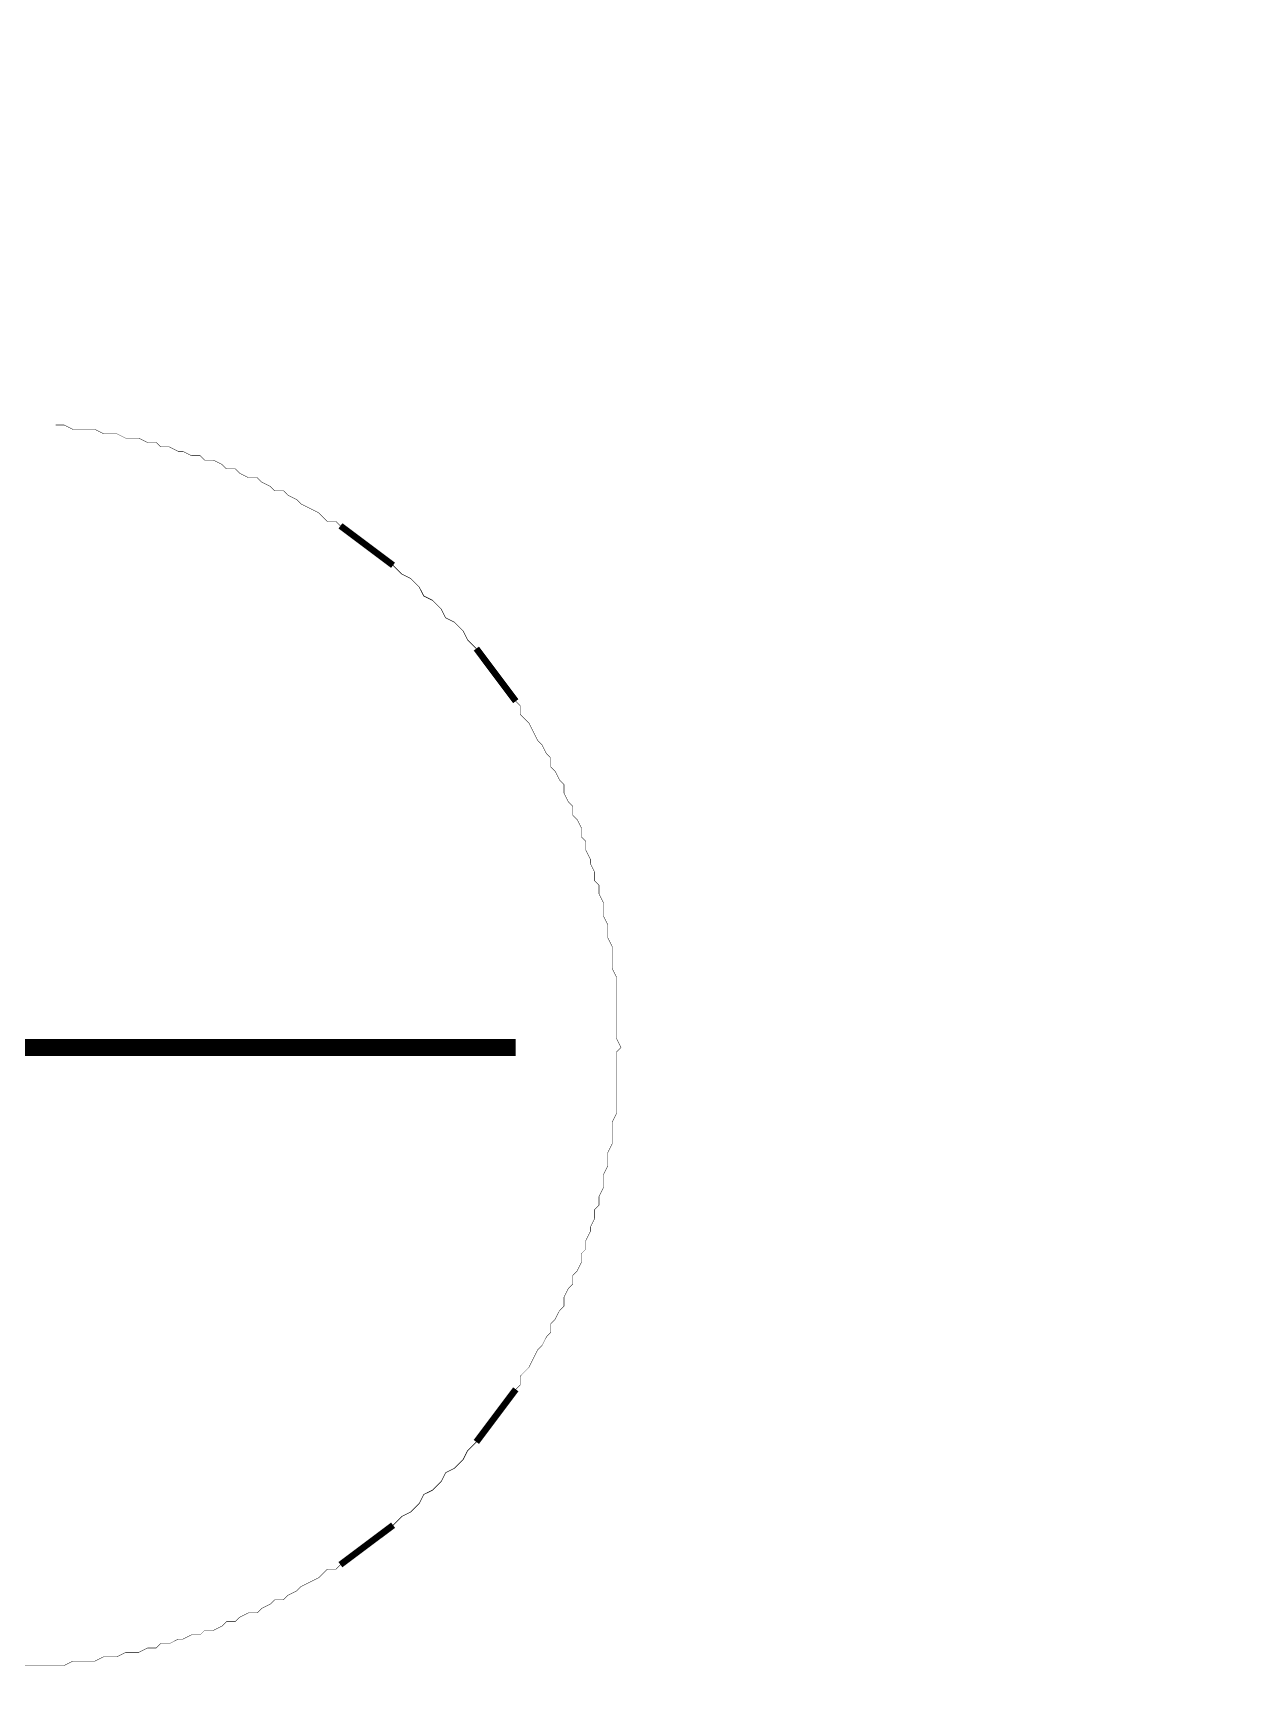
# Model space of a CAD drawing. Extents: x 0 to 595, y -1 to 841.
# Drawn here: x 392.78 to 398.56, y 526.56 to 534.6 of the extents above; entities that cross this region are included whole.
import ezdxf

# ---------------------------------------------------------------- set-up
doc = ezdxf.new("R2010")
doc.units = 0
doc.header["$MEASUREMENT"] = 0
doc.header["$XCLIPFRAME"] = 2
doc.linetypes.add('atContinuous2', pattern=[0])
doc.layers.add('at_Entity', color=7, linetype='Continuous')
picture_1 = doc.add_image_def('image1.jpg', size_in_pixel=(1446, 2048))

msp = doc.modelspace()

# ---------------------------------------------------------------- linework, layer by layer
at = {"layer": 'at_Entity', "color": 7}
for points in [[(392.889, 532.7049, 0.00212, 0.00212, 0), (392.9314, 532.7049, 0.00212, 0.00212, 0), (392.9737, 532.6837, 0.00212, 0.00212, 0), (393.0796, 532.6837, 0.00212, 0.00212, 0), (393.122, 532.6625, 0.00212, 0.00212, 0), (393.1855, 532.6625, 0.00212, 0.00212, 0), (393.2279, 532.6413, 0.00212, 0.00212, 0), (393.2914, 532.6413, 0.00212, 0.00212, 0), (393.3338, 532.6202, 0.00212, 0.00212, 0), (393.3761, 532.6202, 0.00212, 0.00212, 0), (393.3973, 532.599, 0.00212, 0.00212, 0), (393.4397, 532.599, 0.00212, 0.00212, 0), (393.482, 532.5778, 0.00212, 0.00212, 0), (393.5032, 532.5778, 0.00212, 0.00212, 0), (393.5456, 532.5566, 0.00212, 0.00212, 0), (393.5879, 532.5566, 0.00212, 0.00212, 0), (393.6091, 532.5354, 0.00212, 0.00212, 0), (393.6515, 532.5354, 0.00212, 0.00212, 0), (393.6938, 532.5143, 0.00212, 0.00212, 0), (393.715, 532.4931, 0.00212, 0.00212, 0), (393.7574, 532.4931, 0.00212, 0.00212, 0), (393.7786, 532.4719, 0.00212, 0.00212, 0), (393.8209, 532.4507, 0.00212, 0.00212, 0), (393.8633, 532.4507, 0.00212, 0.00212, 0), (393.8845, 532.4295, 0.00212, 0.00212, 0), (393.9268, 532.4084, 0.00212, 0.00212, 0), (393.948, 532.3872, 0.00212, 0.00212, 0), (393.9904, 532.3872, 0.00212, 0.00212, 0), (394.0115, 532.366, 0.00212, 0.00212, 0), (394.0539, 532.3448, 0.00212, 0.00212, 0), (394.0751, 532.3236, 0.00212, 0.00212, 0), (394.1174, 532.3025, 0.00212, 0.00212, 0), (394.1598, 532.2813, 0.00212, 0.00212, 0), (394.181, 532.2601, 0.00212, 0.00212, 0), (394.2022, 532.2389, 0.00212, 0.00212, 0), (394.2445, 532.2389, 0.00212, 0.00212, 0), (394.2657, 532.2177, 0.00212, 0.00212, 0), (394.5199, 532.0271, 0.00212, 0.00212, 0), (394.541, 532.0059, 0.00212, 0.00212, 0), (394.5622, 531.9848, 0.00212, 0.00212, 0), (394.6046, 531.9636, 0.00212, 0.00212, 0), (394.6258, 531.9424, 0.00212, 0.00212, 0), (394.6469, 531.9212, 0.00212, 0.00212, 0), (394.6681, 531.8789, 0.00212, 0.00212, 0), (394.7105, 531.8577, 0.00212, 0.00212, 0), (394.7317, 531.8365, 0.00212, 0.00212, 0), (394.7528, 531.8153, 0.00212, 0.00212, 0), (394.774, 531.773, 0.00212, 0.00212, 0), (394.8164, 531.7518, 0.00212, 0.00212, 0), (394.8376, 531.7306, 0.00212, 0.00212, 0), (394.8587, 531.7094, 0.00212, 0.00212, 0), (394.8799, 531.6671, 0.00212, 0.00212, 0), (394.9011, 531.6459, 0.00212, 0.00212, 0), (394.9223, 531.6247, 0.00212, 0.00212, 0), (395.1129, 531.3705, 0.00212, 0.00212, 0), (395.1341, 531.3494, 0.00212, 0.00212, 0), (395.1341, 531.307, 0.00212, 0.00212, 0), (395.1553, 531.2858, 0.00212, 0.00212, 0), (395.1764, 531.2646, 0.00212, 0.00212, 0), (395.1976, 531.2223, 0.00212, 0.00212, 0), (395.2188, 531.1799, 0.00212, 0.00212, 0), (395.24, 531.1587, 0.00212, 0.00212, 0), (395.2612, 531.1164, 0.00212, 0.00212, 0), (395.2823, 531.0952, 0.00212, 0.00212, 0), (395.2823, 531.0528, 0.00212, 0.00212, 0), (395.3035, 531.0317, 0.00212, 0.00212, 0), (395.3247, 530.9893, 0.00212, 0.00212, 0), (395.3459, 530.9681, 0.00212, 0.00212, 0), (395.3459, 530.9258, 0.00212, 0.00212, 0), (395.3671, 530.8834, 0.00212, 0.00212, 0), (395.3882, 530.8622, 0.00212, 0.00212, 0), (395.3882, 530.8199, 0.00212, 0.00212, 0), (395.4094, 530.7987, 0.00212, 0.00212, 0), (395.4306, 530.7563, 0.00212, 0.00212, 0), (395.4306, 530.714, 0.00212, 0.00212, 0), (395.4518, 530.6928, 0.00212, 0.00212, 0), (395.4518, 530.6504, 0.00212, 0.00212, 0), (395.473, 530.6081, 0.00212, 0.00212, 0), (395.473, 530.5869, 0.00212, 0.00212, 0), (395.4941, 530.5445, 0.00212, 0.00212, 0), (395.4941, 530.5022, 0.00212, 0.00212, 0), (395.5153, 530.481, 0.00212, 0.00212, 0), (395.5153, 530.4386, 0.00212, 0.00212, 0), (395.5365, 530.3963, 0.00212, 0.00212, 0), (395.5365, 530.3327, 0.00212, 0.00212, 0), (395.5577, 530.2904, 0.00212, 0.00212, 0), (395.5577, 530.2268, 0.00212, 0.00212, 0), (395.5789, 530.1845, 0.00212, 0.00212, 0), (395.5789, 530.0786, 0.00212, 0.00212, 0), (395.6, 530.0362, 0.00212, 0.00212, 0), (395.6, 529.7397, 0.00212, 0.00212, 0), (395.6212, 529.6973, 0.00212, 0.00212, 0), (395.6, 529.6761, 0.00212, 0.00212, 0), (395.6, 529.3796, 0.00212, 0.00212, 0), (395.5789, 529.3373, 0.00212, 0.00212, 0), (395.5789, 529.2314, 0.00212, 0.00212, 0), (395.5577, 529.189, 0.00212, 0.00212, 0), (395.5577, 529.1255, 0.00212, 0.00212, 0), (395.5365, 529.0831, 0.00212, 0.00212, 0), (395.5365, 529.0196, 0.00212, 0.00212, 0), (395.5153, 528.9772, 0.00212, 0.00212, 0), (395.5153, 528.9348, 0.00212, 0.00212, 0), (395.4941, 528.9137, 0.00212, 0.00212, 0), (395.4941, 528.8713, 0.00212, 0.00212, 0), (395.473, 528.8289, 0.00212, 0.00212, 0), (395.473, 528.8078, 0.00212, 0.00212, 0), (395.4518, 528.7654, 0.00212, 0.00212, 0), (395.4518, 528.723, 0.00212, 0.00212, 0), (395.4306, 528.7019, 0.00212, 0.00212, 0), (395.4306, 528.6595, 0.00212, 0.00212, 0), (395.4094, 528.6171, 0.00212, 0.00212, 0), (395.3882, 528.596, 0.00212, 0.00212, 0), (395.3882, 528.5536, 0.00212, 0.00212, 0), (395.3671, 528.5324, 0.00212, 0.00212, 0), (395.3459, 528.4901, 0.00212, 0.00212, 0), (395.3459, 528.4477, 0.00212, 0.00212, 0), (395.3247, 528.4265, 0.00212, 0.00212, 0), (395.3035, 528.3842, 0.00212, 0.00212, 0), (395.2823, 528.363, 0.00212, 0.00212, 0), (395.2823, 528.3206, 0.00212, 0.00212, 0), (395.2612, 528.2994, 0.00212, 0.00212, 0), (395.24, 528.2571, 0.00212, 0.00212, 0), (395.2188, 528.2359, 0.00212, 0.00212, 0), (395.1976, 528.1935, 0.00212, 0.00212, 0), (395.1764, 528.1512, 0.00212, 0.00212, 0), (395.1341, 528.1088, 0.00212, 0.00212, 0), (395.1341, 528.0665, 0.00212, 0.00212, 0), (395.1129, 528.0453, 0.00212, 0.00212, 0), (394.9223, 527.7911, 0.00212, 0.00212, 0), (394.8799, 527.7488, 0.00212, 0.00212, 0), (394.8587, 527.7064, 0.00212, 0.00212, 0), (394.8376, 527.6852, 0.00212, 0.00212, 0), (394.8164, 527.664, 0.00212, 0.00212, 0), (394.774, 527.6429, 0.00212, 0.00212, 0), (394.7528, 527.6005, 0.00212, 0.00212, 0), (394.7317, 527.5793, 0.00212, 0.00212, 0), (394.7105, 527.5581, 0.00212, 0.00212, 0), (394.6681, 527.537, 0.00212, 0.00212, 0), (394.6469, 527.4946, 0.00212, 0.00212, 0), (394.6258, 527.4734, 0.00212, 0.00212, 0), (394.6046, 527.4522, 0.00212, 0.00212, 0), (394.5622, 527.4311, 0.00212, 0.00212, 0), (394.5199, 527.3887, 0.00212, 0.00212, 0), (394.2657, 527.1981, 0.00212, 0.00212, 0), (394.2445, 527.1769, 0.00212, 0.00212, 0), (394.2022, 527.1769, 0.00212, 0.00212, 0), (394.181, 527.1557, 0.00212, 0.00212, 0), (394.1598, 527.1345, 0.00212, 0.00212, 0), (394.1174, 527.1134, 0.00212, 0.00212, 0), (394.0751, 527.0922, 0.00212, 0.00212, 0), (394.0539, 527.071, 0.00212, 0.00212, 0), (394.0115, 527.0498, 0.00212, 0.00212, 0), (393.9904, 527.0286, 0.00212, 0.00212, 0), (393.948, 527.0286, 0.00212, 0.00212, 0), (393.9268, 527.0075, 0.00212, 0.00212, 0), (393.8845, 526.9863, 0.00212, 0.00212, 0), (393.8633, 526.9651, 0.00212, 0.00212, 0), (393.8209, 526.9651, 0.00212, 0.00212, 0), (393.7786, 526.9439, 0.00212, 0.00212, 0), (393.7574, 526.9227, 0.00212, 0.00212, 0), (393.715, 526.9227, 0.00212, 0.00212, 0), (393.6938, 526.9016, 0.00212, 0.00212, 0), (393.6515, 526.8804, 0.00212, 0.00212, 0), (393.6091, 526.8804, 0.00212, 0.00212, 0), (393.5879, 526.8592, 0.00212, 0.00212, 0), (393.5456, 526.8592, 0.00212, 0.00212, 0), (393.5032, 526.838, 0.00212, 0.00212, 0), (393.482, 526.838, 0.00212, 0.00212, 0), (393.4397, 526.8168, 0.00212, 0.00212, 0), (393.3973, 526.8168, 0.00212, 0.00212, 0), (393.3761, 526.7957, 0.00212, 0.00212, 0), (393.3338, 526.7957, 0.00212, 0.00212, 0), (393.2914, 526.7745, 0.00212, 0.00212, 0), (393.2279, 526.7745, 0.00212, 0.00212, 0), (393.1855, 526.7533, 0.00212, 0.00212, 0), (393.122, 526.7533, 0.00212, 0.00212, 0), (393.0796, 526.7321, 0.00212, 0.00212, 0), (392.9737, 526.7321, 0.00212, 0.00212, 0), (392.9314, 526.7109, 0.00212, 0.00212, 0), (392.6348, 526.7109, 0.00212, 0.00212, 0)], [(392.889, 532.7049, 0.00212, 0.00212, 0), (392.9314, 532.7049, 0.00212, 0.00212, 0), (392.9737, 532.6837, 0.00212, 0.00212, 0), (393.0796, 532.6837, 0.00212, 0.00212, 0), (393.122, 532.6625, 0.00212, 0.00212, 0), (393.1855, 532.6625, 0.00212, 0.00212, 0), (393.2279, 532.6413, 0.00212, 0.00212, 0), (393.2914, 532.6413, 0.00212, 0.00212, 0), (393.3338, 532.6202, 0.00212, 0.00212, 0), (393.3761, 532.6202, 0.00212, 0.00212, 0), (393.3973, 532.599, 0.00212, 0.00212, 0), (393.4397, 532.599, 0.00212, 0.00212, 0), (393.482, 532.5778, 0.00212, 0.00212, 0), (393.5032, 532.5778, 0.00212, 0.00212, 0), (393.5456, 532.5566, 0.00212, 0.00212, 0), (393.5879, 532.5566, 0.00212, 0.00212, 0), (393.6091, 532.5354, 0.00212, 0.00212, 0), (393.6515, 532.5354, 0.00212, 0.00212, 0), (393.6938, 532.5143, 0.00212, 0.00212, 0), (393.715, 532.4931, 0.00212, 0.00212, 0), (393.7574, 532.4931, 0.00212, 0.00212, 0), (393.7786, 532.4719, 0.00212, 0.00212, 0), (393.8209, 532.4507, 0.00212, 0.00212, 0), (393.8633, 532.4507, 0.00212, 0.00212, 0), (393.8845, 532.4295, 0.00212, 0.00212, 0), (393.9268, 532.4084, 0.00212, 0.00212, 0), (393.948, 532.3872, 0.00212, 0.00212, 0), (393.9904, 532.3872, 0.00212, 0.00212, 0), (394.0115, 532.366, 0.00212, 0.00212, 0), (394.0539, 532.3448, 0.00212, 0.00212, 0), (394.0751, 532.3236, 0.00212, 0.00212, 0), (394.1174, 532.3025, 0.00212, 0.00212, 0), (394.1598, 532.2813, 0.00212, 0.00212, 0), (394.181, 532.2601, 0.00212, 0.00212, 0), (394.2022, 532.2389, 0.00212, 0.00212, 0), (394.2445, 532.2389, 0.00212, 0.00212, 0), (394.2657, 532.2177, 0.00212, 0.00212, 0), (394.5199, 532.0271, 0.00212, 0.00212, 0), (394.541, 532.0059, 0.00212, 0.00212, 0), (394.5622, 531.9848, 0.00212, 0.00212, 0), (394.6046, 531.9636, 0.00212, 0.00212, 0), (394.6258, 531.9424, 0.00212, 0.00212, 0), (394.6469, 531.9212, 0.00212, 0.00212, 0), (394.6681, 531.8789, 0.00212, 0.00212, 0), (394.7105, 531.8577, 0.00212, 0.00212, 0), (394.7317, 531.8365, 0.00212, 0.00212, 0), (394.7528, 531.8153, 0.00212, 0.00212, 0), (394.774, 531.773, 0.00212, 0.00212, 0), (394.8164, 531.7518, 0.00212, 0.00212, 0), (394.8376, 531.7306, 0.00212, 0.00212, 0), (394.8587, 531.7094, 0.00212, 0.00212, 0), (394.8799, 531.6671, 0.00212, 0.00212, 0), (394.9011, 531.6459, 0.00212, 0.00212, 0), (394.9223, 531.6247, 0.00212, 0.00212, 0), (395.1129, 531.3705, 0.00212, 0.00212, 0), (395.1341, 531.3494, 0.00212, 0.00212, 0), (395.1341, 531.307, 0.00212, 0.00212, 0), (395.1553, 531.2858, 0.00212, 0.00212, 0), (395.1764, 531.2646, 0.00212, 0.00212, 0), (395.1976, 531.2223, 0.00212, 0.00212, 0), (395.2188, 531.1799, 0.00212, 0.00212, 0), (395.24, 531.1587, 0.00212, 0.00212, 0), (395.2612, 531.1164, 0.00212, 0.00212, 0), (395.2823, 531.0952, 0.00212, 0.00212, 0), (395.2823, 531.0528, 0.00212, 0.00212, 0), (395.3035, 531.0317, 0.00212, 0.00212, 0), (395.3247, 530.9893, 0.00212, 0.00212, 0), (395.3459, 530.9681, 0.00212, 0.00212, 0), (395.3459, 530.9258, 0.00212, 0.00212, 0), (395.3671, 530.8834, 0.00212, 0.00212, 0), (395.3882, 530.8622, 0.00212, 0.00212, 0), (395.3882, 530.8199, 0.00212, 0.00212, 0), (395.4094, 530.7987, 0.00212, 0.00212, 0), (395.4306, 530.7563, 0.00212, 0.00212, 0), (395.4306, 530.714, 0.00212, 0.00212, 0), (395.4518, 530.6928, 0.00212, 0.00212, 0), (395.4518, 530.6504, 0.00212, 0.00212, 0), (395.473, 530.6081, 0.00212, 0.00212, 0), (395.473, 530.5869, 0.00212, 0.00212, 0), (395.4941, 530.5445, 0.00212, 0.00212, 0), (395.4941, 530.5022, 0.00212, 0.00212, 0), (395.5153, 530.481, 0.00212, 0.00212, 0), (395.5153, 530.4386, 0.00212, 0.00212, 0), (395.5365, 530.3963, 0.00212, 0.00212, 0), (395.5365, 530.3327, 0.00212, 0.00212, 0), (395.5577, 530.2904, 0.00212, 0.00212, 0), (395.5577, 530.2268, 0.00212, 0.00212, 0), (395.5789, 530.1845, 0.00212, 0.00212, 0), (395.5789, 530.0786, 0.00212, 0.00212, 0), (395.6, 530.0362, 0.00212, 0.00212, 0), (395.6, 529.7397, 0.00212, 0.00212, 0), (395.6212, 529.6973, 0.00212, 0.00212, 0), (395.6, 529.6761, 0.00212, 0.00212, 0), (395.6, 529.3796, 0.00212, 0.00212, 0), (395.5789, 529.3373, 0.00212, 0.00212, 0), (395.5789, 529.2314, 0.00212, 0.00212, 0), (395.5577, 529.189, 0.00212, 0.00212, 0), (395.5577, 529.1255, 0.00212, 0.00212, 0), (395.5365, 529.0831, 0.00212, 0.00212, 0), (395.5365, 529.0196, 0.00212, 0.00212, 0), (395.5153, 528.9772, 0.00212, 0.00212, 0), (395.5153, 528.9348, 0.00212, 0.00212, 0), (395.4941, 528.9137, 0.00212, 0.00212, 0), (395.4941, 528.8713, 0.00212, 0.00212, 0), (395.473, 528.8289, 0.00212, 0.00212, 0), (395.473, 528.8078, 0.00212, 0.00212, 0), (395.4518, 528.7654, 0.00212, 0.00212, 0), (395.4518, 528.723, 0.00212, 0.00212, 0), (395.4306, 528.7019, 0.00212, 0.00212, 0), (395.4306, 528.6595, 0.00212, 0.00212, 0), (395.4094, 528.6171, 0.00212, 0.00212, 0), (395.3882, 528.596, 0.00212, 0.00212, 0), (395.3882, 528.5536, 0.00212, 0.00212, 0), (395.3671, 528.5324, 0.00212, 0.00212, 0), (395.3459, 528.4901, 0.00212, 0.00212, 0), (395.3459, 528.4477, 0.00212, 0.00212, 0), (395.3247, 528.4265, 0.00212, 0.00212, 0), (395.3035, 528.3842, 0.00212, 0.00212, 0), (395.2823, 528.363, 0.00212, 0.00212, 0), (395.2823, 528.3206, 0.00212, 0.00212, 0), (395.2612, 528.2994, 0.00212, 0.00212, 0), (395.24, 528.2571, 0.00212, 0.00212, 0), (395.2188, 528.2359, 0.00212, 0.00212, 0), (395.1976, 528.1935, 0.00212, 0.00212, 0), (395.1764, 528.1512, 0.00212, 0.00212, 0), (395.1341, 528.1088, 0.00212, 0.00212, 0), (395.1341, 528.0665, 0.00212, 0.00212, 0), (395.1129, 528.0453, 0.00212, 0.00212, 0), (394.9223, 527.7911, 0.00212, 0.00212, 0), (394.8799, 527.7488, 0.00212, 0.00212, 0), (394.8587, 527.7064, 0.00212, 0.00212, 0), (394.8376, 527.6852, 0.00212, 0.00212, 0), (394.8164, 527.664, 0.00212, 0.00212, 0), (394.774, 527.6429, 0.00212, 0.00212, 0), (394.7528, 527.6005, 0.00212, 0.00212, 0), (394.7317, 527.5793, 0.00212, 0.00212, 0), (394.7105, 527.5581, 0.00212, 0.00212, 0), (394.6681, 527.537, 0.00212, 0.00212, 0), (394.6469, 527.4946, 0.00212, 0.00212, 0), (394.6258, 527.4734, 0.00212, 0.00212, 0), (394.6046, 527.4522, 0.00212, 0.00212, 0), (394.5622, 527.4311, 0.00212, 0.00212, 0), (394.5199, 527.3887, 0.00212, 0.00212, 0), (394.2657, 527.1981, 0.00212, 0.00212, 0), (394.2445, 527.1769, 0.00212, 0.00212, 0), (394.2022, 527.1769, 0.00212, 0.00212, 0), (394.181, 527.1557, 0.00212, 0.00212, 0), (394.1598, 527.1345, 0.00212, 0.00212, 0), (394.1174, 527.1134, 0.00212, 0.00212, 0), (394.0751, 527.0922, 0.00212, 0.00212, 0), (394.0539, 527.071, 0.00212, 0.00212, 0), (394.0115, 527.0498, 0.00212, 0.00212, 0), (393.9904, 527.0286, 0.00212, 0.00212, 0), (393.948, 527.0286, 0.00212, 0.00212, 0), (393.9268, 527.0075, 0.00212, 0.00212, 0), (393.8845, 526.9863, 0.00212, 0.00212, 0), (393.8633, 526.9651, 0.00212, 0.00212, 0), (393.8209, 526.9651, 0.00212, 0.00212, 0), (393.7786, 526.9439, 0.00212, 0.00212, 0), (393.7574, 526.9227, 0.00212, 0.00212, 0), (393.715, 526.9227, 0.00212, 0.00212, 0), (393.6938, 526.9016, 0.00212, 0.00212, 0), (393.6515, 526.8804, 0.00212, 0.00212, 0), (393.6091, 526.8804, 0.00212, 0.00212, 0), (393.5879, 526.8592, 0.00212, 0.00212, 0), (393.5456, 526.8592, 0.00212, 0.00212, 0), (393.5032, 526.838, 0.00212, 0.00212, 0), (393.482, 526.838, 0.00212, 0.00212, 0), (393.4397, 526.8168, 0.00212, 0.00212, 0), (393.3973, 526.8168, 0.00212, 0.00212, 0), (393.3761, 526.7957, 0.00212, 0.00212, 0), (393.3338, 526.7957, 0.00212, 0.00212, 0), (393.2914, 526.7745, 0.00212, 0.00212, 0), (393.2279, 526.7745, 0.00212, 0.00212, 0), (393.1855, 526.7533, 0.00212, 0.00212, 0), (393.122, 526.7533, 0.00212, 0.00212, 0), (393.0796, 526.7321, 0.00212, 0.00212, 0), (392.9737, 526.7321, 0.00212, 0.00212, 0), (392.9314, 526.7109, 0.00212, 0.00212, 0), (392.6348, 526.7109, 0.00212, 0.00212, 0)], [(392.889, 532.7049, 0.00212, 0.00212, 0), (392.9314, 532.7049, 0.00212, 0.00212, 0), (392.9737, 532.6837, 0.00212, 0.00212, 0), (393.0796, 532.6837, 0.00212, 0.00212, 0), (393.122, 532.6625, 0.00212, 0.00212, 0), (393.1855, 532.6625, 0.00212, 0.00212, 0), (393.2279, 532.6413, 0.00212, 0.00212, 0), (393.2914, 532.6413, 0.00212, 0.00212, 0), (393.3338, 532.6202, 0.00212, 0.00212, 0), (393.3761, 532.6202, 0.00212, 0.00212, 0), (393.3973, 532.599, 0.00212, 0.00212, 0), (393.4397, 532.599, 0.00212, 0.00212, 0), (393.482, 532.5778, 0.00212, 0.00212, 0), (393.5032, 532.5778, 0.00212, 0.00212, 0), (393.5456, 532.5566, 0.00212, 0.00212, 0), (393.5879, 532.5566, 0.00212, 0.00212, 0), (393.6091, 532.5354, 0.00212, 0.00212, 0), (393.6515, 532.5354, 0.00212, 0.00212, 0), (393.6938, 532.5143, 0.00212, 0.00212, 0), (393.715, 532.4931, 0.00212, 0.00212, 0), (393.7574, 532.4931, 0.00212, 0.00212, 0), (393.7786, 532.4719, 0.00212, 0.00212, 0), (393.8209, 532.4507, 0.00212, 0.00212, 0), (393.8633, 532.4507, 0.00212, 0.00212, 0), (393.8845, 532.4295, 0.00212, 0.00212, 0), (393.9268, 532.4084, 0.00212, 0.00212, 0), (393.948, 532.3872, 0.00212, 0.00212, 0), (393.9904, 532.3872, 0.00212, 0.00212, 0), (394.0115, 532.366, 0.00212, 0.00212, 0), (394.0539, 532.3448, 0.00212, 0.00212, 0), (394.0751, 532.3236, 0.00212, 0.00212, 0), (394.1174, 532.3025, 0.00212, 0.00212, 0), (394.1598, 532.2813, 0.00212, 0.00212, 0), (394.181, 532.2601, 0.00212, 0.00212, 0), (394.2022, 532.2389, 0.00212, 0.00212, 0), (394.2445, 532.2389, 0.00212, 0.00212, 0), (394.2657, 532.2177, 0.00212, 0.00212, 0), (394.5199, 532.0271, 0.00212, 0.00212, 0), (394.541, 532.0059, 0.00212, 0.00212, 0), (394.5622, 531.9848, 0.00212, 0.00212, 0), (394.6046, 531.9636, 0.00212, 0.00212, 0), (394.6258, 531.9424, 0.00212, 0.00212, 0), (394.6469, 531.9212, 0.00212, 0.00212, 0), (394.6681, 531.8789, 0.00212, 0.00212, 0), (394.7105, 531.8577, 0.00212, 0.00212, 0), (394.7317, 531.8365, 0.00212, 0.00212, 0), (394.7528, 531.8153, 0.00212, 0.00212, 0), (394.774, 531.773, 0.00212, 0.00212, 0), (394.8164, 531.7518, 0.00212, 0.00212, 0), (394.8376, 531.7306, 0.00212, 0.00212, 0), (394.8587, 531.7094, 0.00212, 0.00212, 0), (394.8799, 531.6671, 0.00212, 0.00212, 0), (394.9011, 531.6459, 0.00212, 0.00212, 0), (394.9223, 531.6247, 0.00212, 0.00212, 0), (395.1129, 531.3705, 0.00212, 0.00212, 0), (395.1341, 531.3494, 0.00212, 0.00212, 0), (395.1341, 531.307, 0.00212, 0.00212, 0), (395.1553, 531.2858, 0.00212, 0.00212, 0), (395.1764, 531.2646, 0.00212, 0.00212, 0), (395.1976, 531.2223, 0.00212, 0.00212, 0), (395.2188, 531.1799, 0.00212, 0.00212, 0), (395.24, 531.1587, 0.00212, 0.00212, 0), (395.2612, 531.1164, 0.00212, 0.00212, 0), (395.2823, 531.0952, 0.00212, 0.00212, 0), (395.2823, 531.0528, 0.00212, 0.00212, 0), (395.3035, 531.0317, 0.00212, 0.00212, 0), (395.3247, 530.9893, 0.00212, 0.00212, 0), (395.3459, 530.9681, 0.00212, 0.00212, 0), (395.3459, 530.9258, 0.00212, 0.00212, 0), (395.3671, 530.8834, 0.00212, 0.00212, 0), (395.3882, 530.8622, 0.00212, 0.00212, 0), (395.3882, 530.8199, 0.00212, 0.00212, 0), (395.4094, 530.7987, 0.00212, 0.00212, 0), (395.4306, 530.7563, 0.00212, 0.00212, 0), (395.4306, 530.714, 0.00212, 0.00212, 0), (395.4518, 530.6928, 0.00212, 0.00212, 0), (395.4518, 530.6504, 0.00212, 0.00212, 0), (395.473, 530.6081, 0.00212, 0.00212, 0), (395.473, 530.5869, 0.00212, 0.00212, 0), (395.4941, 530.5445, 0.00212, 0.00212, 0), (395.4941, 530.5022, 0.00212, 0.00212, 0), (395.5153, 530.481, 0.00212, 0.00212, 0), (395.5153, 530.4386, 0.00212, 0.00212, 0), (395.5365, 530.3963, 0.00212, 0.00212, 0), (395.5365, 530.3327, 0.00212, 0.00212, 0), (395.5577, 530.2904, 0.00212, 0.00212, 0), (395.5577, 530.2268, 0.00212, 0.00212, 0), (395.5789, 530.1845, 0.00212, 0.00212, 0), (395.5789, 530.0786, 0.00212, 0.00212, 0), (395.6, 530.0362, 0.00212, 0.00212, 0), (395.6, 529.7397, 0.00212, 0.00212, 0), (395.6212, 529.6973, 0.00212, 0.00212, 0), (395.6, 529.6761, 0.00212, 0.00212, 0), (395.6, 529.3796, 0.00212, 0.00212, 0), (395.5789, 529.3373, 0.00212, 0.00212, 0), (395.5789, 529.2314, 0.00212, 0.00212, 0), (395.5577, 529.189, 0.00212, 0.00212, 0), (395.5577, 529.1255, 0.00212, 0.00212, 0), (395.5365, 529.0831, 0.00212, 0.00212, 0), (395.5365, 529.0196, 0.00212, 0.00212, 0), (395.5153, 528.9772, 0.00212, 0.00212, 0), (395.5153, 528.9348, 0.00212, 0.00212, 0), (395.4941, 528.9137, 0.00212, 0.00212, 0), (395.4941, 528.8713, 0.00212, 0.00212, 0), (395.473, 528.8289, 0.00212, 0.00212, 0), (395.473, 528.8078, 0.00212, 0.00212, 0), (395.4518, 528.7654, 0.00212, 0.00212, 0), (395.4518, 528.723, 0.00212, 0.00212, 0), (395.4306, 528.7019, 0.00212, 0.00212, 0), (395.4306, 528.6595, 0.00212, 0.00212, 0), (395.4094, 528.6171, 0.00212, 0.00212, 0), (395.3882, 528.596, 0.00212, 0.00212, 0), (395.3882, 528.5536, 0.00212, 0.00212, 0), (395.3671, 528.5324, 0.00212, 0.00212, 0), (395.3459, 528.4901, 0.00212, 0.00212, 0), (395.3459, 528.4477, 0.00212, 0.00212, 0), (395.3247, 528.4265, 0.00212, 0.00212, 0), (395.3035, 528.3842, 0.00212, 0.00212, 0), (395.2823, 528.363, 0.00212, 0.00212, 0), (395.2823, 528.3206, 0.00212, 0.00212, 0), (395.2612, 528.2994, 0.00212, 0.00212, 0), (395.24, 528.2571, 0.00212, 0.00212, 0), (395.2188, 528.2359, 0.00212, 0.00212, 0), (395.1976, 528.1935, 0.00212, 0.00212, 0), (395.1764, 528.1512, 0.00212, 0.00212, 0), (395.1341, 528.1088, 0.00212, 0.00212, 0), (395.1341, 528.0665, 0.00212, 0.00212, 0), (395.1129, 528.0453, 0.00212, 0.00212, 0), (394.9223, 527.7911, 0.00212, 0.00212, 0), (394.8799, 527.7488, 0.00212, 0.00212, 0), (394.8587, 527.7064, 0.00212, 0.00212, 0), (394.8376, 527.6852, 0.00212, 0.00212, 0), (394.8164, 527.664, 0.00212, 0.00212, 0), (394.774, 527.6429, 0.00212, 0.00212, 0), (394.7528, 527.6005, 0.00212, 0.00212, 0), (394.7317, 527.5793, 0.00212, 0.00212, 0), (394.7105, 527.5581, 0.00212, 0.00212, 0), (394.6681, 527.537, 0.00212, 0.00212, 0), (394.6469, 527.4946, 0.00212, 0.00212, 0), (394.6258, 527.4734, 0.00212, 0.00212, 0), (394.6046, 527.4522, 0.00212, 0.00212, 0), (394.5622, 527.4311, 0.00212, 0.00212, 0), (394.5199, 527.3887, 0.00212, 0.00212, 0), (394.2657, 527.1981, 0.00212, 0.00212, 0), (394.2445, 527.1769, 0.00212, 0.00212, 0), (394.2022, 527.1769, 0.00212, 0.00212, 0), (394.181, 527.1557, 0.00212, 0.00212, 0), (394.1598, 527.1345, 0.00212, 0.00212, 0), (394.1174, 527.1134, 0.00212, 0.00212, 0), (394.0751, 527.0922, 0.00212, 0.00212, 0), (394.0539, 527.071, 0.00212, 0.00212, 0), (394.0115, 527.0498, 0.00212, 0.00212, 0), (393.9904, 527.0286, 0.00212, 0.00212, 0), (393.948, 527.0286, 0.00212, 0.00212, 0), (393.9268, 527.0075, 0.00212, 0.00212, 0), (393.8845, 526.9863, 0.00212, 0.00212, 0), (393.8633, 526.9651, 0.00212, 0.00212, 0), (393.8209, 526.9651, 0.00212, 0.00212, 0), (393.7786, 526.9439, 0.00212, 0.00212, 0), (393.7574, 526.9227, 0.00212, 0.00212, 0), (393.715, 526.9227, 0.00212, 0.00212, 0), (393.6938, 526.9016, 0.00212, 0.00212, 0), (393.6515, 526.8804, 0.00212, 0.00212, 0), (393.6091, 526.8804, 0.00212, 0.00212, 0), (393.5879, 526.8592, 0.00212, 0.00212, 0), (393.5456, 526.8592, 0.00212, 0.00212, 0), (393.5032, 526.838, 0.00212, 0.00212, 0), (393.482, 526.838, 0.00212, 0.00212, 0), (393.4397, 526.8168, 0.00212, 0.00212, 0), (393.3973, 526.8168, 0.00212, 0.00212, 0), (393.3761, 526.7957, 0.00212, 0.00212, 0), (393.3338, 526.7957, 0.00212, 0.00212, 0), (393.2914, 526.7745, 0.00212, 0.00212, 0), (393.2279, 526.7745, 0.00212, 0.00212, 0), (393.1855, 526.7533, 0.00212, 0.00212, 0), (393.122, 526.7533, 0.00212, 0.00212, 0), (393.0796, 526.7321, 0.00212, 0.00212, 0), (392.9737, 526.7321, 0.00212, 0.00212, 0), (392.9314, 526.7109, 0.00212, 0.00212, 0), (392.6348, 526.7109, 0.00212, 0.00212, 0)], [(392.889, 532.7049, 0.00212, 0.00212, 0), (392.9314, 532.7049, 0.00212, 0.00212, 0), (392.9737, 532.6837, 0.00212, 0.00212, 0), (393.0796, 532.6837, 0.00212, 0.00212, 0), (393.122, 532.6625, 0.00212, 0.00212, 0), (393.1855, 532.6625, 0.00212, 0.00212, 0), (393.2279, 532.6413, 0.00212, 0.00212, 0), (393.2914, 532.6413, 0.00212, 0.00212, 0), (393.3338, 532.6202, 0.00212, 0.00212, 0), (393.3761, 532.6202, 0.00212, 0.00212, 0), (393.3973, 532.599, 0.00212, 0.00212, 0), (393.4397, 532.599, 0.00212, 0.00212, 0), (393.482, 532.5778, 0.00212, 0.00212, 0), (393.5032, 532.5778, 0.00212, 0.00212, 0), (393.5456, 532.5566, 0.00212, 0.00212, 0), (393.5879, 532.5566, 0.00212, 0.00212, 0), (393.6091, 532.5354, 0.00212, 0.00212, 0), (393.6515, 532.5354, 0.00212, 0.00212, 0), (393.6938, 532.5143, 0.00212, 0.00212, 0), (393.715, 532.4931, 0.00212, 0.00212, 0), (393.7574, 532.4931, 0.00212, 0.00212, 0), (393.7786, 532.4719, 0.00212, 0.00212, 0), (393.8209, 532.4507, 0.00212, 0.00212, 0), (393.8633, 532.4507, 0.00212, 0.00212, 0), (393.8845, 532.4295, 0.00212, 0.00212, 0), (393.9268, 532.4084, 0.00212, 0.00212, 0), (393.948, 532.3872, 0.00212, 0.00212, 0), (393.9904, 532.3872, 0.00212, 0.00212, 0), (394.0115, 532.366, 0.00212, 0.00212, 0), (394.0539, 532.3448, 0.00212, 0.00212, 0), (394.0751, 532.3236, 0.00212, 0.00212, 0), (394.1174, 532.3025, 0.00212, 0.00212, 0), (394.1598, 532.2813, 0.00212, 0.00212, 0), (394.181, 532.2601, 0.00212, 0.00212, 0), (394.2022, 532.2389, 0.00212, 0.00212, 0), (394.2445, 532.2389, 0.00212, 0.00212, 0), (394.2657, 532.2177, 0.00212, 0.00212, 0)], [(394.2657, 532.2177, 0.0318, 0.0318, 0), (394.5199, 532.0271, 0.0318, 0.0318, 0)], [(394.5199, 532.0271, 0.003, 0.003, 0), (394.541, 532.0059, 0.003, 0.003, 0), (394.5622, 531.9848, 0.003, 0.003, 0), (394.6046, 531.9636, 0.003, 0.003, 0), (394.6258, 531.9424, 0.003, 0.003, 0), (394.6469, 531.9212, 0.003, 0.003, 0), (394.6681, 531.8789, 0.003, 0.003, 0), (394.7105, 531.8577, 0.003, 0.003, 0), (394.7317, 531.8365, 0.003, 0.003, 0), (394.7528, 531.8153, 0.003, 0.003, 0), (394.774, 531.773, 0.003, 0.003, 0), (394.8164, 531.7518, 0.003, 0.003, 0), (394.8376, 531.7306, 0.003, 0.003, 0), (394.8587, 531.7094, 0.003, 0.003, 0), (394.8799, 531.6671, 0.003, 0.003, 0), (394.9011, 531.6459, 0.003, 0.003, 0), (394.9223, 531.6247, 0.003, 0.003, 0)], [(394.9223, 531.6247, 0.0318, 0.0318, 0), (395.1129, 531.3705, 0.0318, 0.0318, 0)], [(395.1129, 531.3705, 0.00212, 0.00212, 0), (395.1341, 531.3494, 0.00212, 0.00212, 0), (395.1341, 531.307, 0.00212, 0.00212, 0), (395.1553, 531.2858, 0.00212, 0.00212, 0), (395.1764, 531.2646, 0.00212, 0.00212, 0), (395.1976, 531.2223, 0.00212, 0.00212, 0), (395.2188, 531.1799, 0.00212, 0.00212, 0), (395.24, 531.1587, 0.00212, 0.00212, 0), (395.2612, 531.1164, 0.00212, 0.00212, 0), (395.2823, 531.0952, 0.00212, 0.00212, 0), (395.2823, 531.0528, 0.00212, 0.00212, 0), (395.3035, 531.0317, 0.00212, 0.00212, 0), (395.3247, 530.9893, 0.00212, 0.00212, 0), (395.3459, 530.9681, 0.00212, 0.00212, 0), (395.3459, 530.9258, 0.00212, 0.00212, 0), (395.3671, 530.8834, 0.00212, 0.00212, 0), (395.3882, 530.8622, 0.00212, 0.00212, 0), (395.3882, 530.8199, 0.00212, 0.00212, 0), (395.4094, 530.7987, 0.00212, 0.00212, 0), (395.4306, 530.7563, 0.00212, 0.00212, 0), (395.4306, 530.714, 0.00212, 0.00212, 0), (395.4518, 530.6928, 0.00212, 0.00212, 0), (395.4518, 530.6504, 0.00212, 0.00212, 0), (395.473, 530.6081, 0.00212, 0.00212, 0), (395.473, 530.5869, 0.00212, 0.00212, 0), (395.4941, 530.5445, 0.00212, 0.00212, 0), (395.4941, 530.5022, 0.00212, 0.00212, 0), (395.5153, 530.481, 0.00212, 0.00212, 0), (395.5153, 530.4386, 0.00212, 0.00212, 0), (395.5365, 530.3963, 0.00212, 0.00212, 0), (395.5365, 530.3327, 0.00212, 0.00212, 0), (395.5577, 530.2904, 0.00212, 0.00212, 0), (395.5577, 530.2268, 0.00212, 0.00212, 0), (395.5789, 530.1845, 0.00212, 0.00212, 0), (395.5789, 530.0786, 0.00212, 0.00212, 0), (395.6, 530.0362, 0.00212, 0.00212, 0), (395.6, 529.7397, 0.00212, 0.00212, 0), (395.6212, 529.6973, 0.00212, 0.00212, 0), (395.6, 529.6761, 0.00212, 0.00212, 0), (395.6, 529.3796, 0.00212, 0.00212, 0), (395.5789, 529.3373, 0.00212, 0.00212, 0), (395.5789, 529.2314, 0.00212, 0.00212, 0), (395.5577, 529.189, 0.00212, 0.00212, 0), (395.5577, 529.1255, 0.00212, 0.00212, 0), (395.5365, 529.0831, 0.00212, 0.00212, 0), (395.5365, 529.0196, 0.00212, 0.00212, 0), (395.5153, 528.9772, 0.00212, 0.00212, 0), (395.5153, 528.9348, 0.00212, 0.00212, 0), (395.4941, 528.9137, 0.00212, 0.00212, 0), (395.4941, 528.8713, 0.00212, 0.00212, 0), (395.473, 528.8289, 0.00212, 0.00212, 0), (395.473, 528.8078, 0.00212, 0.00212, 0), (395.4518, 528.7654, 0.00212, 0.00212, 0), (395.4518, 528.723, 0.00212, 0.00212, 0), (395.4306, 528.7019, 0.00212, 0.00212, 0), (395.4306, 528.6595, 0.00212, 0.00212, 0), (395.4094, 528.6171, 0.00212, 0.00212, 0), (395.3882, 528.596, 0.00212, 0.00212, 0), (395.3882, 528.5536, 0.00212, 0.00212, 0), (395.3671, 528.5324, 0.00212, 0.00212, 0), (395.3459, 528.4901, 0.00212, 0.00212, 0), (395.3459, 528.4477, 0.00212, 0.00212, 0), (395.3247, 528.4265, 0.00212, 0.00212, 0), (395.3035, 528.3842, 0.00212, 0.00212, 0), (395.2823, 528.363, 0.00212, 0.00212, 0), (395.2823, 528.3206, 0.00212, 0.00212, 0), (395.2612, 528.2994, 0.00212, 0.00212, 0), (395.24, 528.2571, 0.00212, 0.00212, 0), (395.2188, 528.2359, 0.00212, 0.00212, 0), (395.1976, 528.1935, 0.00212, 0.00212, 0), (395.1764, 528.1512, 0.00212, 0.00212, 0), (395.1341, 528.1088, 0.00212, 0.00212, 0), (395.1341, 528.0665, 0.00212, 0.00212, 0), (395.1129, 528.0453, 0.00212, 0.00212, 0)], [(392.6137, 529.6973, 0.0822, 0.0822, 0), (395.1129, 529.6973, 0.0822, 0.0822, 0)], [(395.1129, 528.0453, 0.0318, 0.0318, 0), (394.9223, 527.7911, 0.0318, 0.0318, 0)], [(394.9223, 527.7911, 0.003, 0.003, 0), (394.8799, 527.7488, 0.003, 0.003, 0), (394.8587, 527.7064, 0.003, 0.003, 0), (394.8376, 527.6852, 0.003, 0.003, 0), (394.8164, 527.664, 0.003, 0.003, 0), (394.774, 527.6429, 0.003, 0.003, 0), (394.7528, 527.6005, 0.003, 0.003, 0), (394.7317, 527.5793, 0.003, 0.003, 0), (394.7105, 527.5581, 0.003, 0.003, 0), (394.6681, 527.537, 0.003, 0.003, 0), (394.6469, 527.4946, 0.003, 0.003, 0), (394.6258, 527.4734, 0.003, 0.003, 0), (394.6046, 527.4522, 0.003, 0.003, 0), (394.5622, 527.4311, 0.003, 0.003, 0), (394.5199, 527.3887, 0.003, 0.003, 0)], [(394.5199, 527.3887, 0.0318, 0.0318, 0), (394.2657, 527.1981, 0.0318, 0.0318, 0)], [(394.2657, 527.1981, 0.00212, 0.00212, 0), (394.2445, 527.1769, 0.00212, 0.00212, 0), (394.2022, 527.1769, 0.00212, 0.00212, 0), (394.181, 527.1557, 0.00212, 0.00212, 0), (394.1598, 527.1345, 0.00212, 0.00212, 0), (394.1174, 527.1134, 0.00212, 0.00212, 0), (394.0751, 527.0922, 0.00212, 0.00212, 0), (394.0539, 527.071, 0.00212, 0.00212, 0), (394.0115, 527.0498, 0.00212, 0.00212, 0), (393.9904, 527.0286, 0.00212, 0.00212, 0), (393.948, 527.0286, 0.00212, 0.00212, 0), (393.9268, 527.0075, 0.00212, 0.00212, 0), (393.8845, 526.9863, 0.00212, 0.00212, 0), (393.8633, 526.9651, 0.00212, 0.00212, 0), (393.8209, 526.9651, 0.00212, 0.00212, 0), (393.7786, 526.9439, 0.00212, 0.00212, 0), (393.7574, 526.9227, 0.00212, 0.00212, 0), (393.715, 526.9227, 0.00212, 0.00212, 0), (393.6938, 526.9016, 0.00212, 0.00212, 0), (393.6515, 526.8804, 0.00212, 0.00212, 0), (393.6091, 526.8804, 0.00212, 0.00212, 0), (393.5879, 526.8592, 0.00212, 0.00212, 0), (393.5456, 526.8592, 0.00212, 0.00212, 0), (393.5032, 526.838, 0.00212, 0.00212, 0), (393.482, 526.838, 0.00212, 0.00212, 0), (393.4397, 526.8168, 0.00212, 0.00212, 0), (393.3973, 526.8168, 0.00212, 0.00212, 0), (393.3761, 526.7957, 0.00212, 0.00212, 0), (393.3338, 526.7957, 0.00212, 0.00212, 0), (393.2914, 526.7745, 0.00212, 0.00212, 0), (393.2279, 526.7745, 0.00212, 0.00212, 0), (393.1855, 526.7533, 0.00212, 0.00212, 0), (393.122, 526.7533, 0.00212, 0.00212, 0), (393.0796, 526.7321, 0.00212, 0.00212, 0), (392.9737, 526.7321, 0.00212, 0.00212, 0), (392.9314, 526.7109, 0.00212, 0.00212, 0), (392.6348, 526.7109, 0.00212, 0.00212, 0)]]:
    msp.add_lwpolyline(points, format="xyseb", dxfattribs=at)
at = {"layer": 'at_Entity', "color": 7, "linetype": 'atContinuous2'}
msp.add_circle((391.3839, 529.8755), 81.8383, dxfattribs=at)
for centre, radius, start, end in [((392.6464, 529.7341), 83.0311, 359.974589, 90.022604), ((392.5374, 529.7833), 83.1443, 270.037953, 359.940779)]:
    msp.add_arc(centre, radius, start, end, dxfattribs=at)

# ---------------------------------------------------------------- pictures from other files: only their frames are drawn
image = msp.add_image(picture_1, insert=(0, 0.0068), size_in_units=(594.459, 841.5449))
image.set_boundary_path([(0.02575, 2047.98345), (1446.02584, 2047.98345), (1446.02584, -0.01657), (0.02575, -0.01657), (0.02575, 2047.98345)])

doc.saveas('drawing.dxf')
